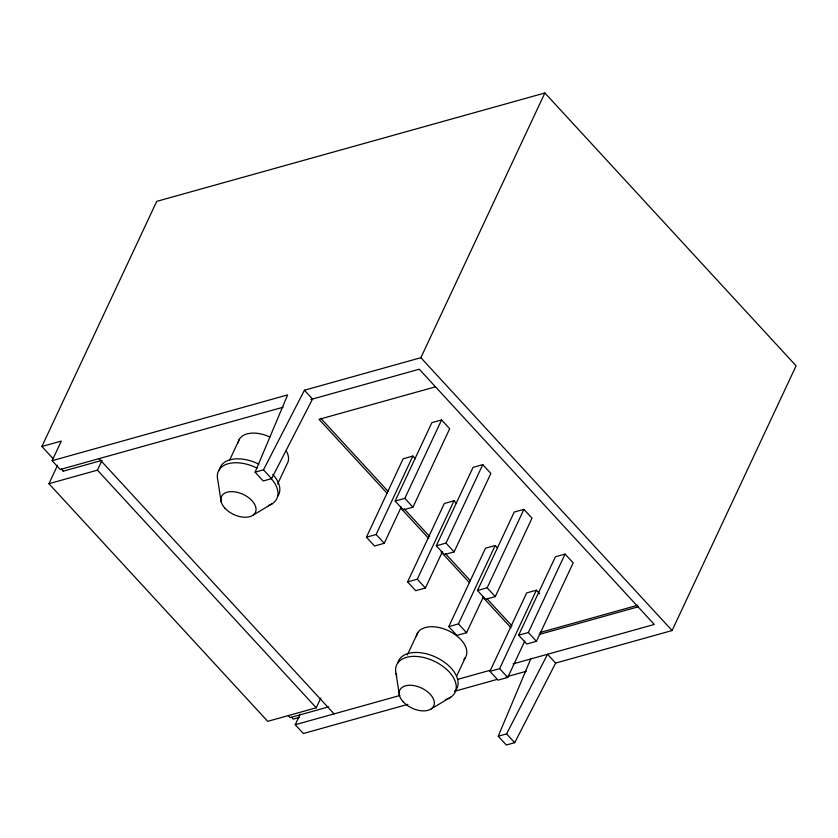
<?xml version="1.0" encoding="UTF-8"?>
<svg xmlns="http://www.w3.org/2000/svg" width="838" height="838" viewBox="0 0 838 838"><rect width="100%" height="100%" fill="white"/><g stroke="black" fill="none" stroke-linecap="round" stroke-linejoin="round"><path stroke-width="1.26" d="M255.098 472.171L263.488 469.825L304.424 390.225L312.532 399.024L271.596 478.634L263.205 480.97L255.098 472.171L287.644 394.908L52.124 460.68L60.231 469.479L283.15 407.226M52.993 458.533L41.9 446.486L156.716 201.382L544.878 92.987L796.1 365.829L672.097 630.543L555.646 663.068L514.71 742.667L506.32 745.013L498.212 736.214L530.758 658.951M52.124 460.68L61.31 441.071L41.9 446.486M320.839 697.981L316.251 707.785L267.731 721.34L48.918 483.704L57.571 465.247M48.918 483.704L97.438 470.149L102.037 460.345L63.217 471.186M229.602 460.146L239.521 438.976M277.629 484.039L287.005 464.043A26.9 15.964 25.1 0 0 286.208 450.823M304.424 390.225L420.875 357.7L544.878 92.987M401.234 507L384.233 543.296L374.523 546.009L366.426 537.2L403.162 458.774L412.872 456.061L415.302 458.7M366.426 537.2L376.126 534.497L412.872 456.061M395.138 501.082L431.874 422.645L441.584 419.943L449.681 428.742L412.945 507.179L403.246 509.881L395.138 501.082L404.838 498.369L441.584 419.943M407.876 704.329L303.346 733.522L295.238 724.723L300.151 714.227M442.401 551.718L425.4 588.004L415.7 590.717L407.593 581.918L444.329 503.481L454.039 500.768L456.469 503.408M407.593 581.918L417.293 579.205L454.039 500.768M436.305 545.789L473.051 467.363L482.751 464.65L490.859 473.449L454.112 551.886L444.412 554.599L436.305 545.789L446.005 543.087L482.751 464.65M407.341 654.96L417.806 632.606M483.568 596.426L466.567 632.721L456.867 635.424L448.759 626.625L485.506 548.188L495.206 545.486L497.636 548.125M448.759 626.625L458.459 623.922L495.206 545.486M477.471 590.507L514.218 512.07L523.918 509.357L532.025 518.167L495.279 596.593L485.579 599.306L477.471 590.507L487.171 587.794L523.918 509.357M456.469 676.496L465.289 657.673M524.735 641.143L507.734 677.429L498.034 680.142L489.926 671.343L526.673 592.906L536.372 590.193L539.609 593.713M489.926 671.343L499.626 668.63L536.372 590.193M518.638 635.214L555.385 556.778L565.084 554.075L573.192 562.874L536.446 641.311L526.746 644.013L518.638 635.214L528.349 632.512L565.084 554.075M498.212 736.214L506.602 733.868L547.549 654.269L555.646 663.068M252.846 515.307L272.465 503.565M431.13 708.938L450.75 697.195M310.856 399.496L419.272 369.212L654.289 624.457L513.086 663.885M435.488 386.821L319.037 419.335L387.156 493.32M540.081 632.512L637.749 605.245M539.159 634.471L638.085 606.848M328.695 706.853L290.126 717.621L288.356 715.704M299.281 717.422L293.216 719.119L291.509 717.265M295.238 724.723L399.778 695.53M457.611 679.377L490.45 670.201M454.479 691.319L497.301 679.356M506.121 676.895L526.264 671.269M420.875 357.7L672.097 630.543M404.838 498.369L412.945 507.179M446.005 543.087L454.112 551.886M487.171 587.794L495.279 596.593M528.349 632.512L536.446 641.311M320.839 418.34L388.078 491.361M404 508.656L429.653 536.519M445.586 553.813L470.348 580.724M487.161 598.971L511.934 625.881M400.428 507.734L428.742 538.478M441.123 551.928L469.437 582.682M482.709 597.096L511.012 627.84M376.126 534.497L384.233 543.296M417.293 579.205L425.4 588.004M458.459 623.922L466.567 632.721M499.626 668.63L507.734 677.429M263.488 469.825L271.596 478.634M506.602 733.868L514.71 742.667M99.041 458.637L334.058 713.882M97.438 470.149L316.251 707.785M61.3 469.102L63.06 471.019M396.039 673.543L399.412 695.226M221.127 501.595L217.754 479.912A32.284 19.159 25.1 0 1 257.025 468.096M238.076 442.893A26.9 15.964 25.1 0 1 269.867 436.975M416.36 636.524A26.9 15.964 25.1 0 1 448.676 630.846A26.9 15.964 25.1 0 1 463.948 659.328M397.788 662.963A32.284 19.159 25.1 0 1 437.268 657.872A32.284 19.159 25.1 0 1 454.646 691.58M219.263 470.579A32.284 19.159 25.1 0 1 258.869 464.179M272.779 474.413A32.284 19.159 25.1 0 1 277.975 495.96M396.741 675.816A32.284 19.159 25.1 0 1 413.658 656.374A32.284 19.159 25.1 0 1 451.703 674.978A32.284 19.159 25.1 0 1 445.387 699.594M270.936 478.341A32.284 19.159 25.1 0 1 268.286 505.597M403.246 701.856A18.719 11.104 25.1 0 0 433.267 706.801A18.719 11.104 25.1 0 0 413.731 685.589A18.719 11.104 25.1 0 0 403.246 701.856M224.961 508.216A18.719 11.104 25.1 0 0 254.982 513.17A18.719 11.104 25.1 0 0 235.447 491.958A18.719 11.104 25.1 0 0 224.961 508.216"/></g></svg>
